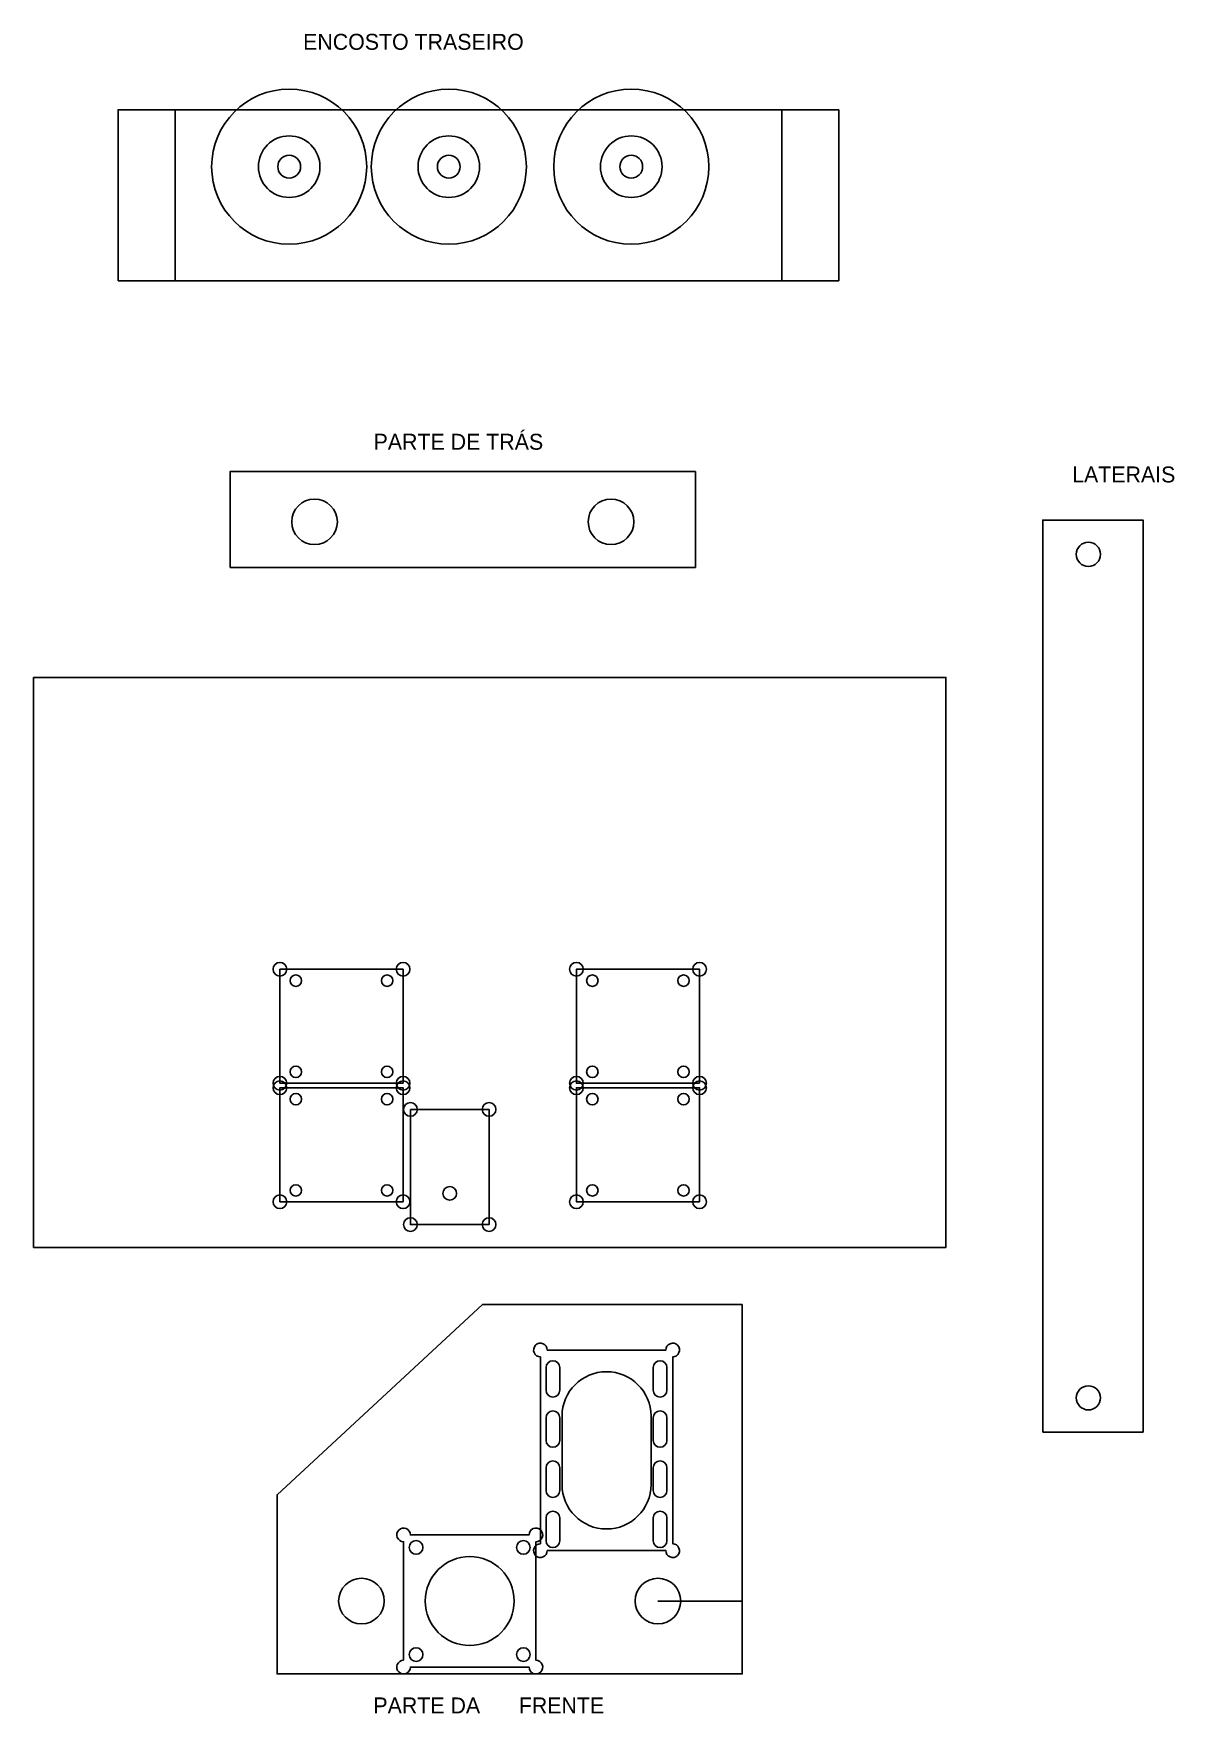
# Model space of a CAD drawing. Extents: x 15 to 516, y 86 to 823.
import ezdxf

# ---------------------------------------------------------------- set-up
doc = ezdxf.new("R2010")
doc.units = 0
doc.header["$MEASUREMENT"] = 0
doc.layers.get('0').update_dxf_attribs({"linetype": 'CONTINUOUS'})

# ---------------------------------------------------------------- blocks, each defined once
blk = doc.blocks.new('*U18')
blk.add_text('LATERAIS', height=7).set_placement((470.7, 626.26))
blk = doc.blocks.new('*U19')
blk.add_text('PARTE DE TRÁS', height=7).set_placement((164.39, 640.62))
blk = doc.blocks.new('*U20')
blk.add_text('PARTE DA', height=7).set_placement((164.31, 86.32))
blk = doc.blocks.new('*U21')
blk.add_text('FRENTE', height=7).set_placement((228.06, 86.32))

msp = doc.modelspace()

# ---------------------------------------------------------------- linework, layer by layer
for p, q in [((343.38, 714.77), (343.38, 789.77)), ((457.82, 609.74), (457.82, 594.73)), ((289.08, 135.61), (326.08, 135.61)), ((326.08, 135.61), (326.08, 137.61))]:
    msp.add_line(p, q)
for points in [[(52.38, 714.77), (368.38, 714.77), (368.38, 789.77), (52.38, 789.77)], [(77.38, 789.77), (77.38, 714.77), (343.38, 714.77), (343.38, 789.77)], [(101.5, 589), (101.5, 631), (138.5, 631), (305.5, 631), (305.5, 589), (138.5, 589)], [(457.82, 209.74), (501.82, 209.74), (501.82, 609.74), (457.82, 609.74)], [(15.32, 290.74), (415.32, 290.74), (415.32, 540.74), (15.32, 540.74)], [(177.32, 362.74), (177.32, 412.74), (123.32, 412.74), (123.32, 362.74)], [(307.32, 362.74), (307.32, 412.74), (253.32, 412.74), (253.32, 362.74)], [(177.32, 310.74), (177.32, 360.74), (123.32, 360.74), (123.32, 310.74)], [(307.32, 310.74), (307.32, 360.74), (253.32, 360.74), (253.32, 310.74)], [(180.55, 351.24), (215.05, 351.24), (215.05, 300.74), (197.8, 300.74), (180.55, 300.74)], [(326.08, 265.61), (326.08, 103.61), (322.08, 103.61), (142.08, 103.61), (122.08, 103.61), (122.08, 182.2), (212.08, 265.61), (322.08, 265.61)]]:
    msp.add_lwpolyline(points, close=True)
for points in [[(240.54, 245.71), (292.54, 245.71, -2.414214), (295.54, 242.71), (295.54, 215.71), (295.54, 160.71, -2.414214), (292.54, 157.71), (240.54, 157.71, -2.414214), (237.54, 160.71), (237.54, 215.71), (237.54, 242.71, -2.414214)], [(246.04, 228.04), (246.04, 238.04, 1), (240.04, 238.04), (240.04, 228.04, 1)], [(286.04, 186.71), (286.04, 216.71, 1), (247.04, 216.71), (247.04, 186.71, 1)], [(287.04, 228.04), (287.04, 238.04, -1), (293.04, 238.04), (293.04, 228.04, -1)], [(246.04, 206.04), (246.04, 216.04, 1), (240.04, 216.04), (240.04, 206.04, 1)], [(287.04, 206.04), (287.04, 216.04, -1), (293.04, 216.04), (293.04, 206.04, -1)], [(246.04, 184.04), (246.04, 194.04, 1), (240.04, 194.04), (240.04, 184.04, 1)], [(287.04, 184.04), (287.04, 194.04, -1), (293.04, 194.04), (293.04, 184.04, -1)], [(246.04, 162.04), (246.04, 172.04, 1), (240.04, 172.04), (240.04, 162.04, 1)], [(287.04, 162.04), (287.04, 172.04, -1), (293.04, 172.04), (293.04, 162.04, -1)], [(177.56, 109.61), (177.56, 161.61, -2.414214), (180.56, 164.61), (232.56, 164.61, -2.414214), (235.56, 161.61), (235.56, 109.61, -2.414214), (232.56, 106.61), (180.56, 106.61, -2.414214)]]:
    msp.add_lwpolyline(points, format="xyb", close=True)
for centre, radius in [((127.38, 764.77), 34), ((197.38, 764.77), 34), ((277.38, 764.77), 34), ((127.38, 764.77), 13.5), ((197.38, 764.77), 13.5), ((277.38, 764.77), 13.5), ((127.38, 764.77), 5), ((197.38, 764.77), 5), ((277.38, 764.77), 5), ((138.5, 609), 10), ((268.5, 609), 10), ((477.82, 594.74), 5.3), ((123.32, 412.74), 3), ((177.32, 412.74), 3), ((253.32, 412.74), 3), ((307.32, 412.74), 3), ((130.32, 407.74), 2.5), ((170.32, 407.74), 2.5), ((260.32, 407.74), 2.5), ((300.32, 407.74), 2.5), ((130.32, 367.74), 2.5), ((170.32, 367.74), 2.5), ((260.32, 367.74), 2.5), ((300.32, 367.74), 2.5), ((123.32, 362.74), 3), ((123.32, 360.74), 3), ((177.32, 362.74), 3), ((177.32, 360.74), 3), ((253.32, 362.74), 3), ((253.32, 360.74), 3), ((307.32, 362.74), 3), ((307.32, 360.74), 3), ((130.32, 355.74), 2.5), ((170.32, 355.74), 2.5), ((180.55, 351.24), 3), ((215.05, 351.24), 3), ((260.32, 355.74), 2.5), ((300.32, 355.74), 2.5), ((130.32, 315.74), 2.5), ((170.32, 315.74), 2.5), ((197.8, 314.44), 3), ((260.32, 315.74), 2.5), ((300.32, 315.74), 2.5), ((123.32, 310.74), 3), ((177.32, 310.74), 3), ((253.32, 310.74), 3), ((307.32, 310.74), 3), ((180.55, 300.74), 3), ((215.05, 300.74), 3), ((477.82, 224.74), 5.3), ((183.06, 159.11), 3), ((230.06, 159.11), 3), ((206.56, 135.61), 19.5), ((159.08, 135.61), 10), ((289.08, 135.61), 10), ((183.06, 112.11), 3), ((230.06, 112.11), 3)]:
    msp.add_circle(centre, radius)

# ---------------------------------------------------------------- block references
for name in ['*U19', '*U18', '*U20', '*U21']:
    msp.add_blockref(name, (0, 0))

# ---------------------------------------------------------------- texts
at = {"insert": (133.48, 823.04), "char_height": 7, "attachment_point": 1}
msp.add_mtext_dynamic_manual_height_columns('ENCOSTO TRASEIRO', width=189.5868, gutter_width=12.5, heights=[0], dxfattribs=at)

doc.saveas('drawing.dxf')
